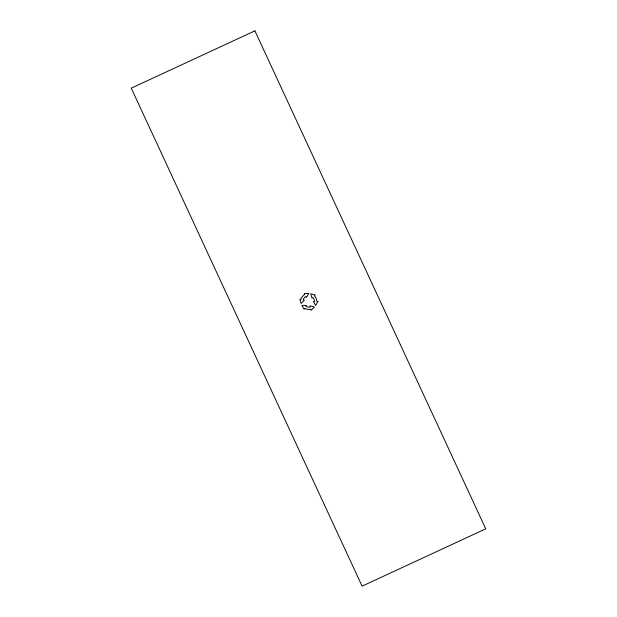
<?xml version="1.0" encoding="UTF-8"?>
<svg xmlns="http://www.w3.org/2000/svg" width="617" height="617" viewBox="0 0 617 617"><rect width="100%" height="100%" fill="white"/><g stroke="black" fill="none" stroke-linecap="round" stroke-linejoin="round"><path stroke-width="0.93" d="M308.755 293.491L306.456 297.463L305.885 296.469A5.73 5.73 0 0 0 303.217 299.947L304.328 300.248L301.081 303.487L299.893 299.06L301.003 299.353A8.021 8.021 0 0 1 304.744 294.486L304.166 293.491L308.755 293.491M304.744 308.377L304.166 309.372L301.875 305.4L306.456 305.4L305.885 306.394A5.73 5.73 0 0 0 310.235 306.965L309.942 305.862L314.369 307.042L311.122 310.289L310.829 309.179A8.021 8.021 0 0 1 304.744 308.377M317.925 301.428L315.626 305.4L313.336 301.428L314.485 301.428A5.73 5.73 0 0 0 312.804 297.379L311.994 298.188L310.806 293.761L315.233 294.949L314.423 295.759A8.021 8.021 0 0 1 316.776 301.428L317.925 301.428M254.906 30.85L131.259 88.162L362.102 586.15L485.741 528.838L254.898 30.85"/></g></svg>
